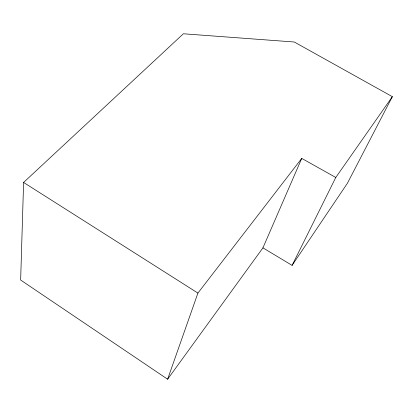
<?xml version="1.0" encoding="UTF-8"?>
<svg xmlns="http://www.w3.org/2000/svg" width="413" height="413" viewBox="0 0 413 413"><rect width="100%" height="100%" fill="white"/><g stroke="black" fill="none" stroke-linecap="round" stroke-linejoin="round"><path stroke-width="0.62" d="M23.598 182.453L20.65 280.035L167.626 379.222L262.931 247.857L301.733 158.391L335.784 177.466L392.35 96.657L294.273 42.007L183.372 33.778L23.598 182.453L197.915 293.08L167.626 379.222M262.931 247.857L292.089 265.378L335.784 177.466M392.35 96.657L347.374 183.326L292.089 265.378M197.915 293.08L301.733 158.391"/></g></svg>
